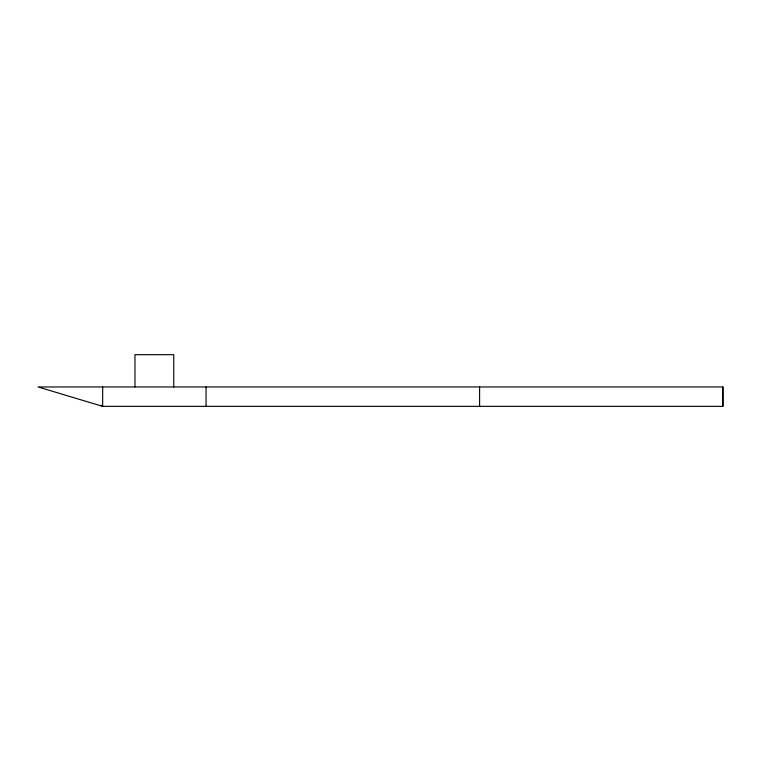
<?xml version="1.0" encoding="UTF-8"?>
<svg xmlns="http://www.w3.org/2000/svg" width="761" height="761" viewBox="0 0 761 761"><rect width="100%" height="100%" fill="white"/><g stroke="black" fill="none" stroke-linecap="round" stroke-linejoin="round"><path stroke-width="1.14" d="M100.652 405.137L102.668 406.345L722.95 406.345L722.95 386.959L38.05 386.959L102.668 406.345L102.668 386.959M722.798 386.959L722.798 406.345M479.601 386.959L479.601 406.345M206.05 386.959L206.05 406.345M173.746 386.959L173.746 354.655L134.973 354.655L134.973 386.959"/></g></svg>
